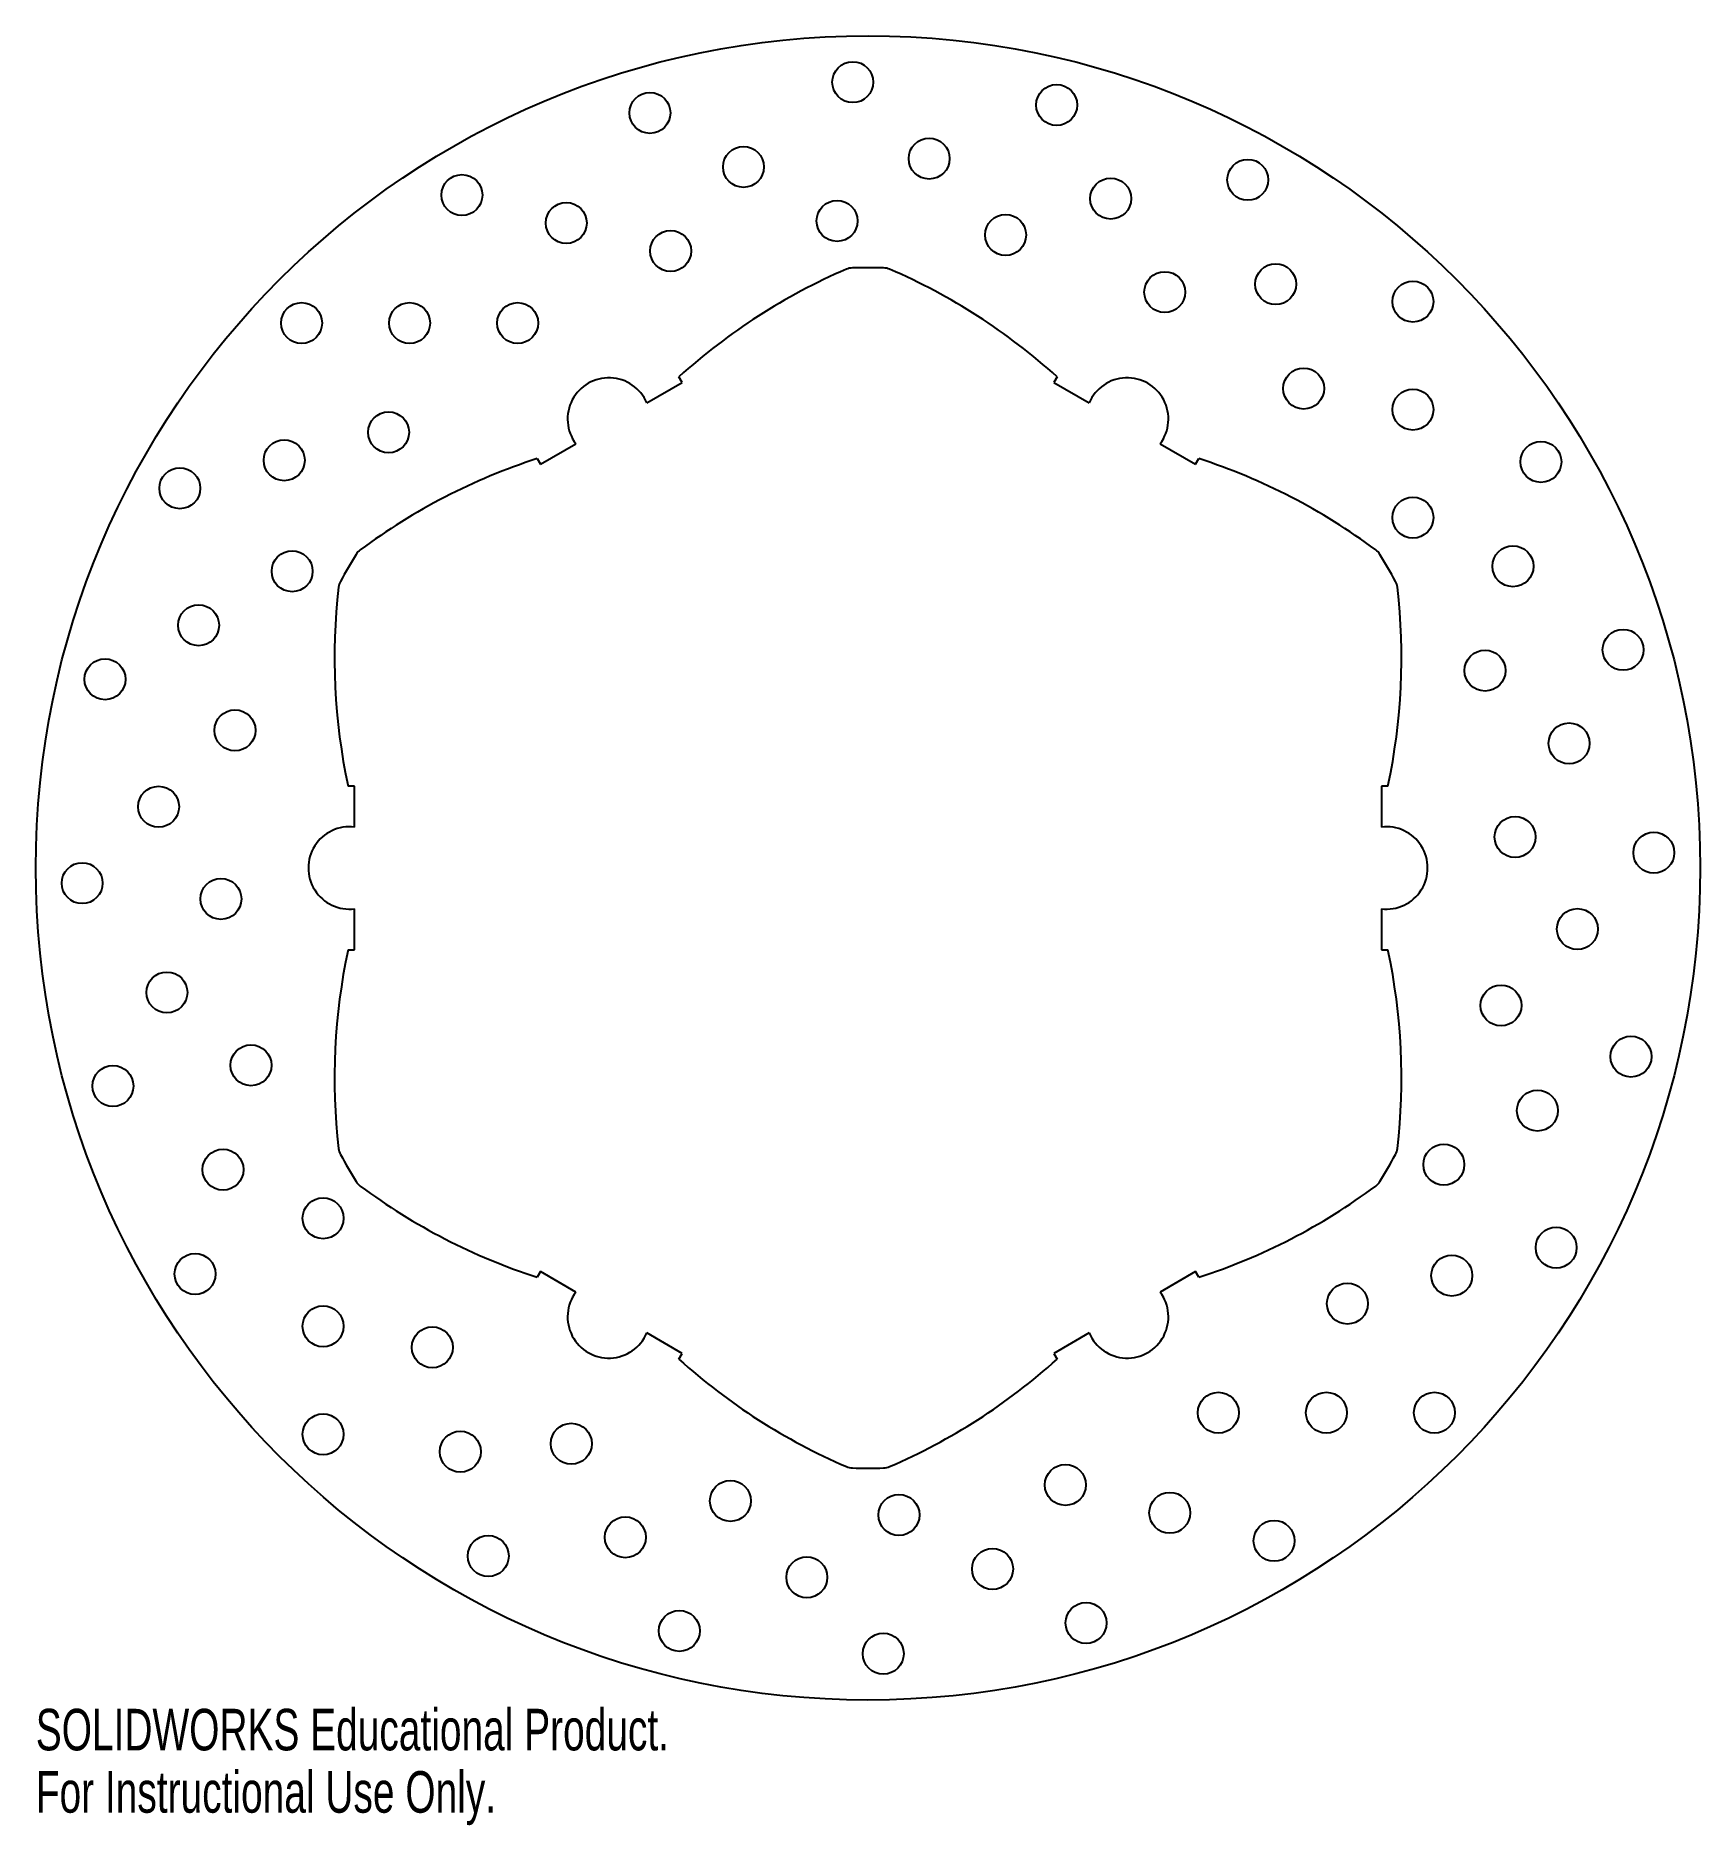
# Model space of a CAD drawing. Header units: inches. Extents: x -3.81 to 3.81, y -4.39 to 3.81.
import ezdxf

# ---------------------------------------------------------------- set-up
doc = ezdxf.new("R2010")
doc.units = ezdxf.units.IN
doc.header["$MEASUREMENT"] = 0
doc.styles.add('SLDTEXTSTYLE0', font='TXT', dxfattribs={"width": 0.7})

msp = doc.modelspace()

# ---------------------------------------------------------------- linework, layer by layer
at = {"color": 7, "linetype": 'Continuous', "lineweight": 25}
for p, q in [((-1.0138, 2.1306), (-0.8512, 2.2244)), ((-0.8512, 2.2244), (-0.8662, 2.2504)), ((0.8662, 2.2504), (0.8512, 2.2244)), ((0.8512, 2.2244), (1.0138, 2.1306)), ((-1.5008, 1.8494), (-1.3382, 1.9432)), ((1.3382, 1.9432), (1.5008, 1.8494)), ((-1.5158, 1.8754), (-1.5008, 1.8494)), ((1.5008, 1.8494), (1.5158, 1.8754)), ((-2.352, 0.375), (-2.382, 0.375)), ((-2.352, 0.1873), (-2.352, 0.375)), ((2.382, 0.375), (2.352, 0.375)), ((2.352, 0.375), (2.352, 0.1873)), ((-2.352, -0.375), (-2.352, -0.1873)), ((2.352, -0.1873), (2.352, -0.375)), ((-2.382, -0.375), (-2.352, -0.375)), ((2.352, -0.375), (2.382, -0.375)), ((-1.5008, -1.8494), (-1.5158, -1.8754)), ((-1.3382, -1.9432), (-1.5008, -1.8494)), ((1.5008, -1.8494), (1.3382, -1.9432)), ((1.5158, -1.8754), (1.5008, -1.8494)), ((-0.8512, -2.2244), (-1.0138, -2.1306)), ((1.0138, -2.1306), (0.8512, -2.2244)), ((-0.8662, -2.2504), (-0.8512, -2.2244)), ((0.8512, -2.2244), (0.8662, -2.2504))]:
    msp.add_line(p, q, dxfattribs=at)
for centre, radius in [((0, 0), 3.8125), ((-0.0698, 3.6), 0.0938), ((-0.9992, 3.4593), 0.0938), ((0.8643, 3.4954), 0.0938), ((-0.5705, 3.2118), 0.0937), ((0.2802, 3.25), 0.0938), ((1.7396, 3.1526), 0.0938), ((-1.8604, 3.0828), 0.0938), ((1.1118, 3.0667), 0.0938), ((-1.3823, 2.9547), 0.0938), ((-0.1418, 2.9643), 0.0937), ((0.6302, 2.9), 0.0938), ((-0.9042, 2.8266), 0.0938), ((1.3593, 2.6381), 0.0937), ((1.8677, 2.6745), 0.0937), ((2.4962, 2.5949), 0.0937), ((-2.5949, 2.4962), 0.0938), ((-2.1, 2.4962), 0.0938), ((-1.605, 2.4962), 0.0937), ((1.9958, 2.1964), 0.0938), ((2.4962, 2.1), 0.0938), ((-2.1964, 1.9958), 0.0937), ((-2.6745, 1.8677), 0.0938), ((3.0828, 1.8604), 0.0938), ((-3.1526, 1.7396), 0.0938), ((2.4962, 1.605), 0.0938), ((2.9547, 1.3823), 0.0938), ((-2.6381, 1.3593), 0.0938), ((-3.0667, 1.1118), 0.0938), ((3.4593, 0.9992), 0.0938), ((2.8266, 0.9042), 0.0938), ((-3.4954, 0.8643), 0.0937), ((-2.9, 0.6302), 0.0938), ((3.2118, 0.5705), 0.0937), ((-3.25, 0.2802), 0.0938), ((2.9643, 0.1418), 0.0938), ((3.6, 0.0698), 0.0938), ((-3.6, -0.0698), 0.0938), ((-2.9643, -0.1418), 0.0937), ((3.25, -0.2802), 0.0938), ((-3.2118, -0.5705), 0.0937), ((2.9, -0.6302), 0.0937), ((-2.8266, -0.9042), 0.0937), ((3.4954, -0.8643), 0.0938), ((-3.4593, -0.9992), 0.0938), ((3.0667, -1.1118), 0.0938), ((-2.9547, -1.3823), 0.0937), ((2.6381, -1.3593), 0.0938), ((-2.4962, -1.605), 0.0938), ((3.1526, -1.7396), 0.0938), ((-3.0828, -1.8604), 0.0937), ((2.6745, -1.8677), 0.0938), ((2.1964, -1.9958), 0.0938), ((-2.4962, -2.1), 0.0938), ((-1.9958, -2.1964), 0.0938), ((1.605, -2.4962), 0.0938), ((2.1, -2.4962), 0.0938), ((2.5949, -2.4962), 0.0938), ((-2.4962, -2.5949), 0.0937), ((-1.8677, -2.6745), 0.0938), ((-1.3593, -2.6381), 0.0938), ((0.9042, -2.8266), 0.0938), ((-0.6302, -2.9), 0.0938), ((1.3823, -2.9547), 0.0938), ((0.1418, -2.9643), 0.0938), ((-1.1118, -3.0667), 0.0937), ((1.8604, -3.0828), 0.0938), ((-1.7396, -3.1526), 0.0938), ((-0.2802, -3.25), 0.0938), ((0.5705, -3.2118), 0.0938), ((-0.8643, -3.4954), 0.0938), ((0.9992, -3.4593), 0.0938), ((0.0698, -3.6), 0.0938)]:
    msp.add_circle(centre, radius, dxfattribs=at)
for centre, radius, start, end in [((1.0121, 0.1688), 2.8038, 113.34974, 132.06203), ((-0.0694, 2.6741), 0.075, 91.48683, 113.34974), ((0, 0), 2.75, 88.51317, 91.48683), ((0.0694, 2.6741), 0.075, 66.65026, 88.51317), ((-1.0121, 0.1688), 2.8038, 47.93797, 66.65026), ((-1.1875, 2.0568), 0.1888, 23.00087, 216.99913), ((1.1875, 2.0568), 0.1888, 323.00087, 156.99913), ((-0.6522, -0.7922), 2.8038, 107.93797, 126.65026), ((0.6522, -0.7922), 2.8038, 53.34974, 72.06203), ((0, 0), 2.75, 148.51317, 151.48683), ((-2.2811, 1.3972), 0.075, 126.65026, 148.51317), ((2.2811, 1.3972), 0.075, 31.48683, 53.34974), ((0, 0), 2.75, 28.51317, 31.48683), ((-2.3505, 1.2769), 0.075, 151.48683, 173.34974), ((2.3505, 1.2769), 0.075, 6.65026, 28.51317), ((0.3599, 0.9609), 2.8038, 173.34974, 192.06203), ((-0.3599, 0.9609), 2.8038, 347.93797, 6.65026), ((-2.375, 0), 0.1888, 83.00087, 276.99913), ((2.375, 0), 0.1888, 263.00087, 96.99913), ((0.3599, -0.9609), 2.8038, 167.93797, 186.65026), ((-0.3599, -0.9609), 2.8038, 353.34974, 12.06203), ((-2.3505, -1.2769), 0.075, 186.65026, 208.51317), ((2.3505, -1.2769), 0.075, 331.48683, 353.34974), ((0, 0), 2.75, 208.51317, 211.48683), ((0, 0), 2.75, 328.51317, 331.48683), ((-2.2811, -1.3972), 0.075, 211.48683, 233.34974), ((-0.6522, 0.7922), 2.8038, 233.34974, 252.06203), ((0.6522, 0.7922), 2.8038, 287.93797, 306.65026), ((2.2811, -1.3972), 0.075, 306.65026, 328.51317), ((-1.1875, -2.0568), 0.1888, 143.00087, 336.99913), ((1.1875, -2.0568), 0.1888, 203.00087, 36.99913), ((1.0121, -0.1688), 2.8038, 227.93797, 246.65026), ((-1.0121, -0.1688), 2.8038, 293.34974, 312.06203), ((-0.0694, -2.6741), 0.075, 246.65026, 268.51317), ((0, 0), 2.75, 268.51317, 271.48683), ((0.0694, -2.6741), 0.075, 271.48683, 293.34974)]:
    msp.add_arc(centre, radius, start, end, dxfattribs=at)

# ---------------------------------------------------------------- texts
at = {"color": 7, "linetype": 'Continuous', "char_height": 0.1903, "attachment_point": 1, "style": 'SLDTEXTSTYLE0'}
for s, insert in [('SOLIDWORKS Educational Product.', (-3.8125, -3.8526)), ('For Instructional Use Only.', (-3.8125, -4.1381))]:
    msp.add_mtext(s, dxfattribs=dict(at, insert=insert))

doc.saveas('drawing.dxf')
